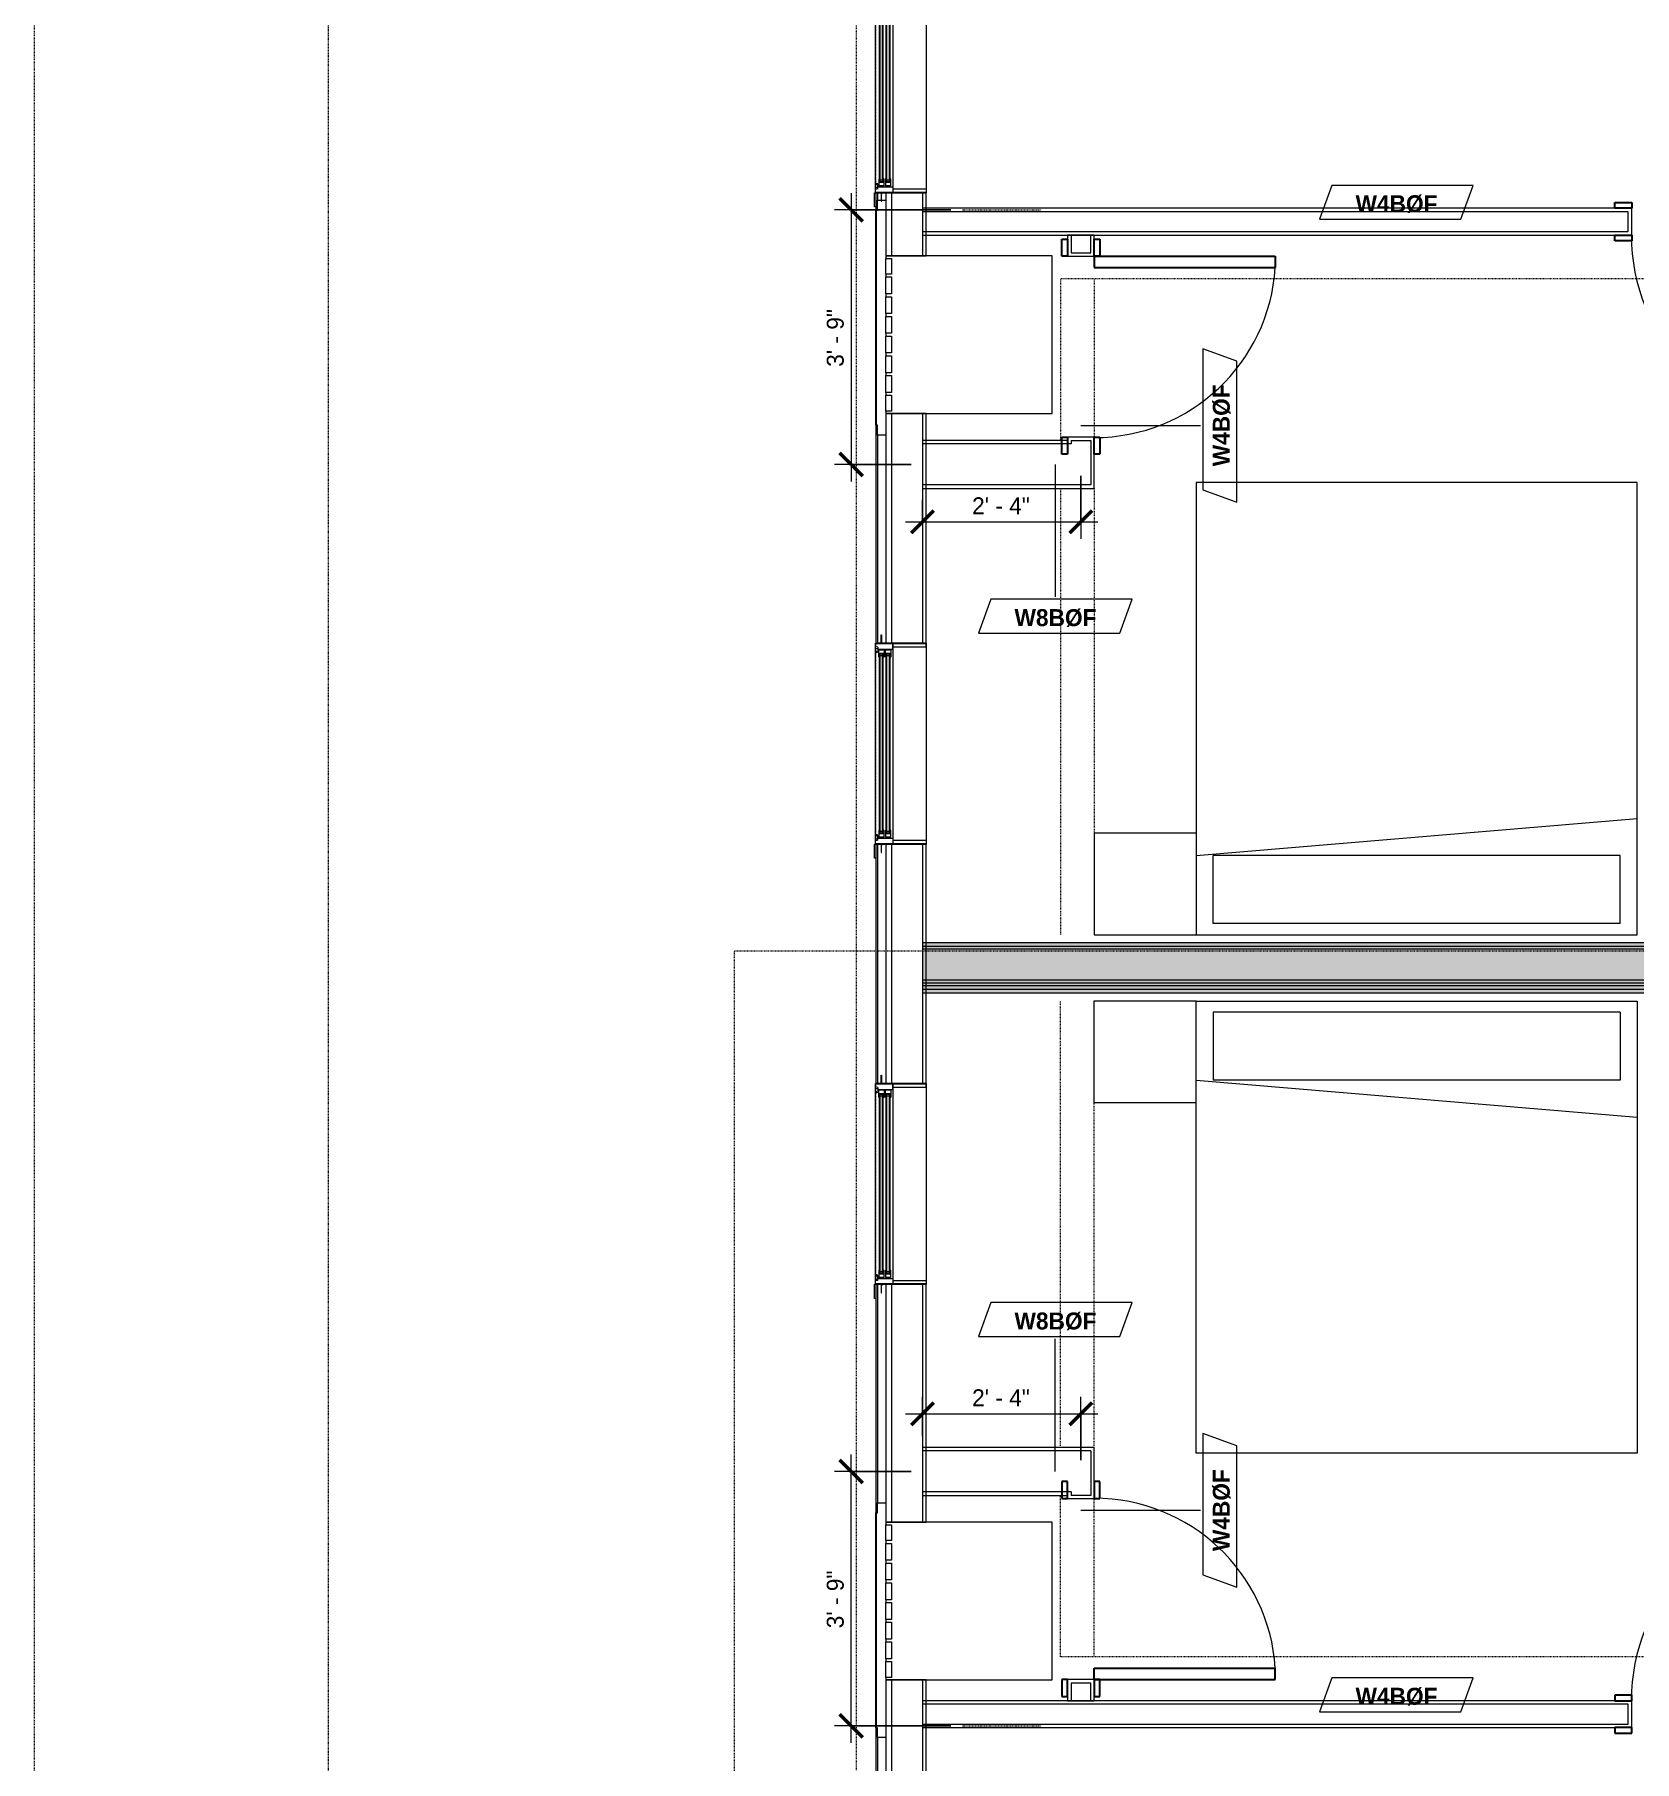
# Model space of a CAD drawing. Header units: inches. Extents: x -4010 to -1814, y 9846 to 12241.
# Drawn here: x -4009.5 to -3726.6, y 10697.8 to 11003.3 of the extents above; entities that cross this region are included whole.
import ezdxf

# ---------------------------------------------------------------- set-up
doc = ezdxf.new("R2010")
doc.units = ezdxf.units.IN
doc.header["$MEASUREMENT"] = 0
for name, pattern in [('Aligning Line 1_8_', [0.25, 0.125, -0.125]), ('Aligning Line 1_8__2_', [0.25, 0.125, -0.125]), ('Dash', [0.25, 0.125, -0.125]), ('Dash 3_32_', [0.1875, 0.09375, -0.09375]), ('Dash_2_', [0.25, 0.125, -0.125])]:
    doc.linetypes.add(name, pattern=pattern)
for name, color, linetype, lineweight in [('0-1', 7, 'Continuous', 5), ('0-2', 7, 'Continuous', 9), ('A-ANNO-DIMS', 211, 'Continuous', 9), ('A-ANNO-DIMS-32', 211, 'Continuous', 9), ('A-DETL-1', 90, 'Dash 3_32_', 18), ('A-DETL-GENF-HDLN-1', 7, 'Dash', 9), ('A-DETL-GENF-HDLN-2', 1, 'Continuous', 18), ('A-DOOR-3', 31, 'Continuous', 9), ('A-DOOR-4', 31, 'Continuous', 30), ('A-DOOR-FRAM-3', 31, 'Continuous', 30), ('A-GENM-1', 7, 'Continuous', 9), ('A-GLAZ', 151, 'Continuous', 18), ('A-GLAZ-1', 10, 'Continuous', 30), ('A-GLAZ-2', 7, 'Continuous', 9), ('A-WALL', 113, 'Continuous', 18), ('A-WALL-1', 7, 'Continuous', 9), ('A-WALL-2', 250, 'Continuous', 18), ('A-WALL-3', 113, 'Continuous', 9), ('A-WALL-IDEN', 211, 'Continuous', 9), ('G-ANNO-SYMB', 111, 'Aligning Line 1_8_', 9), ('G-ANNO-SYMB-2', 147, 'Aligning Line 1_8__2_', 9), ('G-ANNO-SYMB-4', 111, 'Dash_2_', 9), ('I-FURN', 30, 'Continuous', 9), ('I-FURN-HDLN', 30, 'Dash', 9), ('I-WALL-1', 21, 'Continuous', 18), ('I-WALL-2', 241, 'Continuous', 5), ('I-WALL-3', 7, 'Continuous', 9), ('I-WALL-4', 2, 'Continuous', 9)]:
    doc.layers.add(name, color=color, linetype=linetype, lineweight=lineweight)
doc.styles.add('Century Gothic', font='ufonts.com_century-gothic.ttf', dxfattribs={"height": 3})
doc.styles.add('Century Gothic_B_1', font='GOTHICB.TTF', dxfattribs={"height": 3})
doc.dimstyles.new('OD_1__HACK_2_1', dxfattribs={"dimscale": 12, "dimtxt": 3.132505, "dimasz": 0.333333, "dimexe": 0.25, "dimexo": 0.166667, "dimgap": 0.041667, "dimtad": 1, "dimdec": 4, "dimrnd": 0.0625, "dimzin": 3, "dimdsep": 46, "dimlunit": 4, "dimtxsty": 'Century Gothic', "dimblk1": 'OBLIQUE', "dimblk2": 'OBLIQUE', "dimsah": 1, "dimcen": 0.09, "dimdle": 0.25, "dimazin": 0, "dimtfac": 1, "dimtdec": 4, "dimtix": 1, "dimtmove": 0, "dimatfit": 3, "dimfxl": 1, "dimtvp": 1, "dimtfill": 1, "dimfrac": 2, "dimtolj": 1, "dimtzin": 0, "dimarcsym": 2})

# ---------------------------------------------------------------- blocks, each defined once
blk = doc.blocks.new('Perforated Panel at Magic-Pak - hvac panel - 3rd floor-2505075-UNIT PLANS - 2ND _ 3RD FLOOR')
at = {"layer": 'A-GLAZ-2'}
for p, q in [((-19.01, 4.44), (19.01, 4.44)), ((-19.01, 4.37), (-19.01, 4.44)), ((19.01, 4.37), (-19.01, 4.37)), ((19.01, 4.44), (19.01, 4.37))]:
    blk.add_line(p, q, dxfattribs=at)
blk = doc.blocks.new('Window-Double_Hung-Marvin-Essential - ESDH3066 - 2nd Floor-3033827-UNIT PLANS - 2ND _ 3RD FLOOR')
at = {"layer": 'A-DETL-GENF-HDLN-1'}
blk.add_line((16.1, -4.47), (-16.5, -4.47), dxfattribs=at)
at = {"layer": 'A-DETL-GENF-HDLN-2'}
for p, q in [((-17.13, 4.44), (-17.75, 4.44)), ((-17.13, -1.41), (-17.13, 4.44)), ((17.12, 4.44), (17.75, 4.44)), ((17.12, 4.44), (17.12, -1.41)), ((-16.72, -1.44), (-17.75, -1.44)), ((-17.75, -4.53), (-17.75, -1.44)), ((-16.72, -4.02), (-16.72, -1.44)), ((-16.56, -1.78), (-15.34, -1.78)), ((-16.56, -1.78), (-16.56, -2.72)), ((-15.34, -2.72), (-16.56, -2.72)), ((-16.56, -3), (-15.34, -3)), ((-16.56, -3), (-16.56, -3.94)), ((-15.28, -1.9), (-15.94, -1.9)), ((-15.94, -1.9), (-15.94, -2.62)), ((-15.94, -2.62), (-15.28, -2.62)), ((-15.84, -1.91), (-15.84, -2.6)), ((-15.54, -2.04), (-15.54, -2.48)), ((-15.34, -1.78), (-15.28, -1.84)), ((-15.34, -2.72), (-15.28, -2.66)), ((-15.34, -3), (-15.28, -3.06)), ((-15.28, -1.84), (-15.28, -1.9)), ((-15.28, -2.62), (-15.28, -2.66)), ((15.34, -1.78), (15.28, -1.84)), ((15.28, -1.84), (15.28, -1.9)), ((15.28, -1.9), (15.94, -1.9)), ((15.28, -2.62), (15.28, -2.66)), ((15.94, -2.62), (15.28, -2.62)), ((15.34, -2.72), (15.28, -2.66)), ((15.34, -3), (15.28, -3.06)), ((16.56, -1.78), (15.34, -1.78)), ((15.34, -2.72), (16.56, -2.72)), ((16.56, -3), (15.34, -3)), ((15.54, -2.04), (15.54, -2.48)), ((15.84, -1.91), (15.84, -2.6)), ((15.94, -1.9), (15.94, -2.62)), ((16.56, -1.78), (16.56, -2.72)), ((16.56, -3), (16.56, -3.94)), ((16.72, -4.02), (16.72, -1.44)), ((16.72, -1.44), (17.75, -1.44)), ((17.75, -4.53), (17.75, -1.44)), ((-19.25, -3.48), (-19.25, -3.44)), ((-19.25, -3.44), (-17.9, -3.44)), ((-17.75, -3.48), (-19.25, -3.48)), ((-17.9, -3.44), (-17.9, -3.33)), ((-17.9, -3.33), (-17.75, -3.33)), ((-17.75, -4.53), (-17.16, -4.53)), ((-17.08, -4.12), (-17.16, -4.53)), ((-17.08, -4.12), (-16.19, -4.12)), ((-16.85, -4.5), (-16.85, -4.12)), ((-16.3, -4.5), (-16.85, -4.5)), ((-16.38, -4.02), (-16.72, -4.02)), ((-15.34, -3.94), (-16.56, -3.94)), ((-16.38, -4.12), (-16.38, -4.02)), ((-16.18, -4.26), (-16.3, -4.26)), ((-16.3, -4.26), (-16.3, -4.5)), ((-16.19, -4.12), (-16.19, -4.22)), ((-16.19, -4.22), (-16.1, -4.22)), ((-16.18, -4.47), (-16.18, -4.26)), ((-16.18, -4.47), (-16.1, -4.47)), ((-16.1, -4.22), (-16.1, -4.47)), ((-15.28, -3.12), (-15.94, -3.12)), ((-15.94, -3.12), (-15.94, -3.84)), ((-15.94, -3.84), (-15.28, -3.84)), ((-15.84, -3.13), (-15.84, -3.82)), ((-15.54, -3.26), (-15.54, -3.7)), ((-15.34, -3.94), (-15.28, -3.88)), ((-15.28, -3.06), (-15.28, -3.12)), ((-15.28, -3.84), (-15.28, -3.88)), ((15.28, -3.06), (15.28, -3.12)), ((15.28, -3.12), (15.94, -3.12)), ((15.28, -3.84), (15.28, -3.88)), ((15.94, -3.84), (15.28, -3.84)), ((15.34, -3.94), (15.28, -3.88)), ((15.34, -3.94), (16.56, -3.94)), ((15.54, -3.26), (15.54, -3.7)), ((15.84, -3.13), (15.84, -3.82)), ((15.94, -3.12), (15.94, -3.84)), ((16.19, -4.22), (16.1, -4.22)), ((16.1, -4.22), (16.1, -4.47)), ((16.18, -4.47), (16.1, -4.47)), ((16.18, -4.47), (16.18, -4.26)), ((16.18, -4.26), (16.3, -4.26)), ((17.08, -4.12), (16.19, -4.12)), ((16.19, -4.12), (16.19, -4.22)), ((16.3, -4.26), (16.3, -4.5)), ((16.3, -4.5), (16.85, -4.5)), ((16.38, -4.12), (16.38, -4.02)), ((16.38, -4.02), (16.72, -4.02)), ((16.85, -4.5), (16.85, -4.12)), ((17.08, -4.12), (17.16, -4.53)), ((17.75, -4.53), (17.16, -4.53)), ((17.9, -3.33), (17.75, -3.33)), ((17.75, -3.48), (19.25, -3.48)), ((17.9, -3.44), (17.9, -3.33)), ((19.25, -3.44), (17.9, -3.44)), ((19.25, -3.48), (19.25, -3.44))]:
    blk.add_line(p, q, dxfattribs=at)
at = {"layer": 'A-GLAZ'}
for p, q in [((15.84, -1.91), (-15.84, -1.91)), ((15.84, -2.04), (-15.84, -2.04)), ((15.84, -2.48), (-15.84, -2.48)), ((15.84, -2.6), (-15.84, -2.6)), ((15.84, -3.13), (-15.84, -3.13)), ((15.84, -3.26), (-15.84, -3.26)), ((15.84, -3.7), (-15.84, -3.7)), ((15.84, -3.82), (-15.84, -3.82))]:
    blk.add_line(p, q, dxfattribs=at)
at = {"layer": 'A-GLAZ-1'}
for p, q in [((-17.75, -1.41), (-17.75, 4.44)), ((17.75, 4.44), (17.75, -1.41)), ((-17.75, -4.53), (-17.75, -1.44)), ((17.75, -1.44), (17.75, -4.53))]:
    blk.add_line(p, q, dxfattribs=at)
at = {"layer": 'A-GLAZ-2'}
for p, q in [((-17.75, 4.44), (17.75, 4.44)), ((-17.75, -1.44), (17.75, -1.44)), ((17.75, -4.53), (-17.75, -4.53)), ((17.75, -4.44), (20.27, -4.44)), ((17.75, -4.69), (17.75, -4.53)), ((20.27, -4.69), (17.75, -4.69)), ((20.27, -4.44), (20.27, -4.69))]:
    blk.add_line(p, q, dxfattribs=at)
blk = doc.blocks.new('V-Series_EWC4_SPVU_RFA_2015 - 2ND AND 3RD FLOOR-2226480-UNIT PLANS - 2ND _ 3RD FLOOR')
at = {"layer": 'A-GENM-1'}
for p, q in [((-3829.54, 11737.59), (-3858.97, 11737.59)), ((-3858.97, 11737.59), (-3858.97, 11737.15)), ((-3858.97, 11734.36), (-3858.97, 11737.15)), ((-3858.97, 11737.15), (-3857.97, 11737.15)), ((-3857.97, 11737.15), (-3857.97, 11734.36)), ((-3829.54, 11709.71), (-3829.54, 11737.59)), ((-3857.97, 11734.36), (-3858.97, 11734.36)), ((-3858.97, 11734.36), (-3858.97, 11733.86)), ((-3858.97, 11730.87), (-3858.97, 11733.86)), ((-3858.97, 11733.86), (-3857.97, 11733.86)), ((-3857.97, 11733.86), (-3857.97, 11730.87)), ((-3857.97, 11730.87), (-3858.97, 11730.87)), ((-3858.97, 11730.87), (-3858.97, 11730.37)), ((-3858.97, 11727.39), (-3858.97, 11730.37)), ((-3858.97, 11730.37), (-3857.97, 11730.37)), ((-3857.97, 11730.37), (-3857.97, 11727.39)), ((-3857.97, 11727.39), (-3858.97, 11727.39)), ((-3858.97, 11727.39), (-3858.97, 11726.89)), ((-3858.97, 11723.9), (-3858.97, 11726.89)), ((-3858.97, 11726.89), (-3857.97, 11726.89)), ((-3857.97, 11726.89), (-3857.97, 11723.9)), ((-3857.97, 11723.9), (-3858.97, 11723.9)), ((-3858.97, 11723.9), (-3858.97, 11723.4)), ((-3858.97, 11720.42), (-3858.97, 11723.4)), ((-3858.97, 11723.4), (-3857.97, 11723.4)), ((-3857.97, 11720.42), (-3858.97, 11720.42)), ((-3858.97, 11720.42), (-3858.97, 11719.92)), ((-3857.97, 11723.4), (-3857.97, 11720.42)), ((-3858.97, 11716.93), (-3858.97, 11719.92)), ((-3858.97, 11719.92), (-3857.97, 11719.92)), ((-3857.97, 11719.92), (-3857.97, 11716.93)), ((-3857.97, 11716.93), (-3858.97, 11716.93)), ((-3858.97, 11716.93), (-3858.97, 11716.43)), ((-3858.97, 11713.45), (-3858.97, 11716.43)), ((-3858.97, 11716.43), (-3857.97, 11716.43)), ((-3857.97, 11716.43), (-3857.97, 11713.45)), ((-3857.97, 11713.45), (-3858.97, 11713.45)), ((-3858.97, 11713.45), (-3858.97, 11712.95)), ((-3858.97, 11710.15), (-3858.97, 11712.95)), ((-3858.97, 11712.95), (-3857.97, 11712.95)), ((-3857.97, 11712.95), (-3857.97, 11710.15)), ((-3857.97, 11710.15), (-3858.97, 11710.15)), ((-3858.97, 11710.15), (-3858.97, 11709.71)), ((-3858.97, 11709.71), (-3829.54, 11709.71))]:
    blk.add_line(p, q, dxfattribs=at)
blk = doc.blocks.new('CTR - 1st Phase - Shell_rvt-1-UNIT PLANS - 2ND _ 3RD FLOOR')
at = {"layer": 'A-WALL-1'}
for p, q in [((-3857.69, 10975.3), (-3857.72, 10975.3)), ((-3851.85, 10964.13), (-3851.85, 10975.3)), ((-3860.72, 10972.78), (-3860.72, 10972.21)), ((-3860.66, 10972.21), (-3860.47, 10972.21)), ((-3860.47, 10972.21), (-3860.47, 10973.96)), ((-3860.47, 10973.96), (-3858.97, 10973.96)), ((-3858.97, 10973.96), (-3858.97, 10964.13)), ((-3858.97, 10964.13), (-3851.85, 10964.13)), ((-3851.85, 10936.25), (-3858.97, 10936.25)), ((-3858.97, 10936.25), (-3858.97, 10932.44)), ((-3851.85, 10895.6), (-3851.85, 10936.25)), ((-3860.72, 10934.19), (-3860.72, 10895.6)), ((-3860.47, 10934.19), (-3860.66, 10934.19)), ((-3860.47, 10932.44), (-3860.47, 10934.19)), ((-3858.97, 10932.44), (-3860.47, 10932.44)), ((-3857.72, 10895.6), (-3857.69, 10895.6)), ((-3857.69, 10860.1), (-3857.72, 10860.1)), ((-3851.85, 10817.73), (-3851.85, 10860.1)), ((-3860.72, 10857.58), (-3860.72, 10817.73)), ((-3857.72, 10817.73), (-3857.69, 10817.73)), ((-3860.72, 10779.7), (-3860.72, 10741.81)), ((-3857.69, 10782.23), (-3857.72, 10782.23)), ((-3851.85, 10740.13), (-3851.85, 10782.23)), ((-3860.47, 10741.81), (-3860.47, 10743.56)), ((-3860.47, 10743.56), (-3858.97, 10743.56)), ((-3858.97, 10743.56), (-3858.97, 10740.13)), ((-3860.66, 10741.81), (-3860.47, 10741.81)), ((-3858.97, 10740.13), (-3851.85, 10740.13)), ((-3851.85, 10712.25), (-3858.97, 10712.25)), ((-3858.97, 10712.25), (-3858.97, 10702.04)), ((-3851.85, 10662.8), (-3851.85, 10712.25)), ((-3860.72, 10703.79), (-3860.72, 10665.32)), ((-3860.47, 10703.79), (-3860.66, 10703.79)), ((-3860.47, 10702.04), (-3860.47, 10703.79)), ((-3858.97, 10702.04), (-3860.47, 10702.04))]:
    blk.add_line(p, q, dxfattribs=at)
at = {"layer": 'A-WALL-2'}
for p, q in [((-3860.47, 10975.3), (-3860.47, 10973.96)), ((-3858.97, 10975.3), (-3858.97, 10973.96)), ((-3857.97, 10975.3), (-3857.97, 10964.13)), ((-3852.47, 10975.3), (-3852.47, 10964.13)), ((-3857.97, 10936.25), (-3857.97, 10895.6)), ((-3852.47, 10936.25), (-3852.47, 10895.6)), ((-3860.47, 10932.44), (-3860.47, 10895.6)), ((-3858.97, 10932.44), (-3858.97, 10895.6)), ((-3860.47, 10860.1), (-3860.47, 10817.73)), ((-3858.97, 10860.1), (-3858.97, 10817.73)), ((-3857.97, 10860.1), (-3857.97, 10817.73)), ((-3852.47, 10860.1), (-3852.47, 10817.73)), ((-3860.47, 10782.23), (-3860.47, 10743.56)), ((-3858.97, 10782.23), (-3858.97, 10743.56)), ((-3857.97, 10782.23), (-3857.97, 10740.13)), ((-3852.47, 10782.23), (-3852.47, 10740.13)), ((-3857.97, 10712.25), (-3857.97, 10662.8)), ((-3852.47, 10712.25), (-3852.47, 10662.8)), ((-3860.47, 10702.04), (-3860.47, 10662.8)), ((-3858.97, 10702.04), (-3858.97, 10662.8))]:
    blk.add_line(p, q, dxfattribs=at)
at = {"layer": '0-2'}
for name, p, rotation in [('Window-Double_Hung-Marvin-Essential - ESDH3066 - 2nd Floor-3033827-UNIT PLANS - 2ND _ 3RD FLOOR', (-3856.29, 10993.05), 269.9999999999999), ('Perforated Panel at Magic-Pak - hvac panel - 3rd floor-2505075-UNIT PLANS - 2ND _ 3RD FLOOR', (-3856.29, 10953.2), 89.99999999999991), ('Window-Double_Hung-Marvin-Essential - ESDH3066 - 2nd Floor-3033827-UNIT PLANS - 2ND _ 3RD FLOOR', (-3856.29, 10877.85), 269.9999999999999), ('Window-Double_Hung-Marvin-Essential - ESDH3066 - 2nd Floor-3033827-UNIT PLANS - 2ND _ 3RD FLOOR', (-3856.29, 10799.98), 269.9999999999999), ('Perforated Panel at Magic-Pak - hvac panel - 3rd floor-2505075-UNIT PLANS - 2ND _ 3RD FLOOR', (-3856.29, 10722.8), 89.99999999999991)]:
    blk.add_blockref(name, p, dxfattribs=dict(at, rotation=rotation))
for p in [(0, -773.46), (0, -997.46)]:
    blk.add_blockref('V-Series_EWC4_SPVU_RFA_2015 - 2ND AND 3RD FLOOR-2226480-UNIT PLANS - 2ND _ 3RD FLOOR', p, dxfattribs=at)
blk = doc.blocks.new('CTR - 1st Phase - Common Walls_rvt-1-UNIT PLANS - 2ND _ 3RD FLOOR')
at = {"layer": 'I-WALL-1'}
blk.add_hatch(color=256, dxfattribs=at).paths.add_polyline_path([(-3487.3, 10833.75), (-3487.3, 10834.38), (-3852.47, 10834.38), (-3852.47, 10833.75), (-3489.32, 10833.75)], flags=0)
at = {"layer": 'I-WALL-2'}
for points in [[(-3489.45, 10842), (-3487.3, 10842), (-3487.3, 10842.63), (-3852.47, 10842.63), (-3852.47, 10842), (-3494.85, 10842)], [(-3486.67, 10841.5), (-3486.67, 10842), (-3852.47, 10842), (-3852.47, 10841.5), (-3487.3, 10841.5)], [(-3487.3, 10836), (-3486.67, 10836), (-3486.67, 10841.5), (-3852.47, 10841.5), (-3852.47, 10836), (-3494.85, 10836)], [(-3487.3, 10835.5), (-3486.67, 10835.5), (-3486.67, 10836), (-3852.47, 10836), (-3852.47, 10835.5), (-3494.85, 10835.5)], [(-3486.67, 10835), (-3486.67, 10835.5), (-3852.47, 10835.5), (-3852.47, 10835), (-3487.3, 10835)], [(-3486.67, 10834.38), (-3486.67, 10835), (-3852.47, 10835), (-3852.47, 10834.38), (-3487.3, 10834.38)]]:
    blk.add_hatch(color=256, dxfattribs=at).paths.add_polyline_path(points, flags=0)
at = {"layer": 'A-WALL-2'}
for p, q in [((-3487.3, 10842), (-3852.47, 10842)), ((-3487.3, 10841.5), (-3852.47, 10841.5)), ((-3487.3, 10836), (-3852.47, 10836)), ((-3487.3, 10835.5), (-3852.47, 10835.5)), ((-3487.3, 10835), (-3852.47, 10835)), ((-3487.3, 10834.38), (-3852.47, 10834.38))]:
    blk.add_line(p, q, dxfattribs=at)
at = {"layer": 'I-WALL-3'}
for p, q in [((-3527.82, 10842.63), (-3852.47, 10842.63)), ((-3852.47, 10842.63), (-3852.47, 10833.75)), ((-3852.47, 10833.75), (-3527.82, 10833.75))]:
    blk.add_line(p, q, dxfattribs=at)
blk = doc.blocks.new('CTR - 1st Phase - Structure_rvt-1-UNIT PLANS - 2ND _ 3RD FLOOR')
at = {"layer": 'G-ANNO-SYMB-2'}
blk.add_line((-3864.19, 9867.01), (-3864.19, 12122.03), dxfattribs=at)
blk = doc.blocks.new('SWING - SINGLE - FLUSH - 2-10 x 6-8 - PRIVACY-3199407-UNIT PLANS - 2ND _ 3RD FLOOR')
at = {"layer": 'A-DOOR-3'}
blk.add_arc((17, 2.37), 34.07, 93.3657, 180, dxfattribs=at)
at = {"layer": 'A-DOOR-4'}
for p, q in [((15, 2.37), (15, 36.38)), ((17, 36.38), (15, 36.38)), ((17, 2.37), (17, 36.38)), ((17, 2.37), (15, 2.37))]:
    blk.add_line(p, q, dxfattribs=at)
at = {"layer": 'A-DOOR-FRAM-3'}
for p, q in [((-17, 3.37), (-20, 3.37)), ((-20, 3.37), (-20, 2.37)), ((-17, 2.37), (-17, 3.37)), ((20, 3.37), (17, 3.37)), ((17, 3.37), (17, 2.37)), ((20, 2.37), (20, 3.37)), ((-20, 2.37), (-17, 2.37)), ((17, 2.37), (20, 2.37)), ((-17, -2.38), (-20, -2.38)), ((-20, -2.38), (-20, -3.38)), ((-17, -3.38), (-17, -2.38)), ((20, -2.38), (17, -2.38)), ((17, -2.38), (17, -3.38)), ((20, -3.38), (20, -2.38)), ((-20, -3.38), (-17, -3.38)), ((17, -3.38), (20, -3.38))]:
    blk.add_line(p, q, dxfattribs=at)
blk = doc.blocks.new('Bed-Standard - King 78_ x 80_-3761489-UNIT PLANS - 2ND _ 3RD FLOOR')
at = {"layer": 'I-FURN'}
for p, q in [((-28.31, 41.8), (49.69, 41.8)), ((-28.31, -38.2), (-28.31, 41.8)), ((49.69, 41.8), (49.69, -38.2)), ((49.69, -24.2), (-28.31, -17.63)), ((-25.31, -24.2), (46.69, -24.2)), ((-25.31, -36.2), (-25.31, -24.2)), ((46.69, -36.2), (46.69, -24.2)), ((-25.31, -36.2), (46.69, -36.2)), ((49.69, -38.2), (-28.31, -38.2))]:
    blk.add_line(p, q, dxfattribs=at)
at = {"layer": 'I-FURN-HDLN'}
for p, q in [((-64.31, 77.8), (73.69, 77.8)), ((-64.31, 27.19), (-64.31, 77.8)), ((67.69, 77.8), (67.69, 49.81)), ((73.69, 77.8), (73.69, 49.25)), ((67.69, 40.75), (67.69, -38.2)), ((73.69, 40.75), (73.69, -38.2)), ((-64.31, -9.81), (-64.31, 24.19)), ((-64.31, -38.2), (-64.31, -12.81))]:
    blk.add_line(p, q, dxfattribs=at)
blk = doc.blocks.new('SWING - SINGLE - FLUSH - 2-10 x 6-8 - PRIVACY-3199405-UNIT PLANS - 2ND _ 3RD FLOOR')
at = {"layer": 'A-DOOR-3'}
blk.add_arc((17, -2.37), 34.07, 180, 266.6343, dxfattribs=at)
at = {"layer": 'A-DOOR-4'}
for p, q in [((15, -2.37), (15, -36.38)), ((17, -2.37), (15, -2.37)), ((17, -2.37), (17, -36.38)), ((17, -36.38), (15, -36.38))]:
    blk.add_line(p, q, dxfattribs=at)
at = {"layer": 'A-DOOR-FRAM-3'}
for p, q in [((-20, 2.38), (-20, 3.38)), ((-20, 3.38), (-17, 3.38)), ((-17, 3.38), (-17, 2.38)), ((17, 2.38), (17, 3.38)), ((17, 3.38), (20, 3.38)), ((20, 3.38), (20, 2.38)), ((-17, 2.38), (-20, 2.38)), ((20, 2.38), (17, 2.38)), ((-20, -2.37), (-17, -2.37)), ((-20, -3.37), (-20, -2.37)), ((-17, -2.37), (-17, -3.37)), ((17, -2.37), (20, -2.37)), ((17, -3.37), (17, -2.37)), ((20, -2.37), (20, -3.37)), ((-17, -3.37), (-20, -3.37)), ((20, -3.37), (17, -3.37))]:
    blk.add_line(p, q, dxfattribs=at)
blk = doc.blocks.new('Bed-Standard - King 78_ x 80_-V20-UNIT PLANS - 2ND _ 3RD FLOOR')
at = {"layer": 'I-FURN'}
for p, q in [((49.69, 38.2), (-28.31, 38.2)), ((-28.31, 38.2), (-28.31, -41.8)), ((49.69, -41.8), (49.69, 38.2)), ((-25.31, 36.2), (-25.31, 24.2)), ((-25.31, 36.2), (46.69, 36.2)), ((46.69, 36.2), (46.69, 24.2)), ((49.69, 24.2), (-28.31, 17.63)), ((-25.31, 24.2), (46.69, 24.2)), ((-28.31, -41.8), (49.69, -41.8))]:
    blk.add_line(p, q, dxfattribs=at)
at = {"layer": 'I-FURN-HDLN'}
for p, q in [((-64.31, 38.2), (-64.31, 12.81)), ((67.69, -40.75), (67.69, 38.2)), ((73.69, -40.75), (73.69, 38.2)), ((-64.31, 9.81), (-64.31, -24.19)), ((-64.31, -27.19), (-64.31, -77.8)), ((67.69, -77.8), (67.69, -49.81)), ((73.69, -77.8), (73.69, -49.25)), ((-64.31, -77.8), (73.69, -77.8))]:
    blk.add_line(p, q, dxfattribs=at)
blk = doc.blocks.new('Table-Night Stand - 18_ x 18_ x 24_-1372838-UNIT PLANS - 2ND _ 3RD FLOOR')
at = {"layer": 'I-FURN'}
for p, q in [((0.15, 0), (18.15, 0)), ((18.15, 0), (18.15, -18)), ((18.15, -18), (0.15, -18))]:
    blk.add_line(p, q, dxfattribs=at)
blk = doc.blocks.new('Table-Night Stand - 18_ x 18_ x 24_-V27-UNIT PLANS - 2ND _ 3RD FLOOR')
at = {"layer": 'I-FURN'}
for p, q in [((18.15, 18), (0.15, 18)), ((18.15, 0), (18.15, 18)), ((0.15, 0), (18.15, 0))]:
    blk.add_line(p, q, dxfattribs=at)
blk = doc.blocks.new('SWING - SINGLE - FLUSH - 32_ x 80_ - MAGIC PAK DOOR - ACOUSTICAL SEAL-3931467-UNIT PLANS - 2ND _ 3RD FLOOR')
at = {"layer": 'A-DOOR-3'}
blk.add_arc((16, 2.37), 32.07, 93.5759, 180, dxfattribs=at)
at = {"layer": 'A-DOOR-4'}
for p, q in [((14, 2.37), (14, 34.38)), ((16, 34.38), (14, 34.38)), ((16, 2.37), (16, 34.38)), ((16, 2.37), (14, 2.37))]:
    blk.add_line(p, q, dxfattribs=at)
at = {"layer": 'A-DOOR-FRAM-3'}
for p, q in [((-16, 3.37), (-19, 3.37)), ((-19, 3.37), (-19, 2.37)), ((-16, 2.37), (-16, 3.37)), ((19, 3.37), (16, 3.37)), ((16, 3.37), (16, 2.37)), ((19, 2.37), (19, 3.37)), ((-19, 2.37), (-16, 2.37)), ((16, 2.37), (19, 2.37)), ((-16, -2.38), (-19, -2.38)), ((-19, -2.38), (-19, -3.38)), ((-16, -3.38), (-16, -2.38)), ((19, -2.38), (16, -2.38)), ((16, -2.38), (16, -3.38)), ((19, -3.38), (19, -2.38)), ((-19, -3.38), (-16, -3.38)), ((16, -3.38), (19, -3.38))]:
    blk.add_line(p, q, dxfattribs=at)
blk = doc.blocks.new('SWING - SINGLE - FLUSH - 32_ x 80_ - MAGIC PAK DOOR - ACOUSTICAL SEAL-3930378-UNIT PLANS - 2ND _ 3RD FLOOR')
at = {"layer": 'A-DOOR-3'}
blk.add_arc((16, -2.37), 32.07, 180, 266.4241, dxfattribs=at)
at = {"layer": 'A-DOOR-4'}
for p, q in [((14, -2.37), (14, -34.38)), ((16, -2.37), (14, -2.37)), ((16, -2.37), (16, -34.38)), ((16, -34.38), (14, -34.38))]:
    blk.add_line(p, q, dxfattribs=at)
at = {"layer": 'A-DOOR-FRAM-3'}
for p, q in [((-19, 2.38), (-19, 3.38)), ((-19, 3.38), (-16, 3.38)), ((-16, 3.38), (-16, 2.38)), ((16, 2.38), (16, 3.38)), ((16, 3.38), (19, 3.38)), ((19, 3.38), (19, 2.38)), ((-16, 2.38), (-19, 2.38)), ((19, 2.38), (16, 2.38)), ((-19, -2.37), (-16, -2.37)), ((-19, -3.37), (-19, -2.37)), ((-16, -2.37), (-16, -3.37)), ((16, -2.37), (19, -2.37)), ((16, -3.37), (16, -2.37)), ((19, -2.37), (19, -3.37)), ((-16, -3.37), (-19, -3.37)), ((19, -3.37), (16, -3.37))]:
    blk.add_line(p, q, dxfattribs=at)
blk = doc.blocks.new('DIMBLOCK286-UNIT PLANS - 2ND _ 3RD FLOOR')
at = {"layer": 'A-ANNO-DIMS-32'}
for p, q in [((-3865.08, 10701.13), (-3865.08, 10752.13)), ((-3854.47, 10749.13), (-3868.08, 10749.13)), ((-3865.08, 10749.13), (-3854.47, 10749.13)), ((-3847.5, 10704.13), (-3868.08, 10704.13)), ((-3865.08, 10704.13), (-3847.5, 10704.13))]:
    blk.add_line(p, q, dxfattribs=at)
at = {"layer": 'A-ANNO-DIMS-32', "lineweight": 50}
for p, q in [((-3865.08, 10749.13), (-3867.08, 10751.13)), ((-3865.08, 10749.13), (-3863.08, 10747.13)), ((-3865.08, 10704.13), (-3867.08, 10706.13)), ((-3865.08, 10704.13), (-3863.08, 10702.13))]:
    blk.add_line(p, q, dxfattribs=at)
at = {"layer": 'A-ANNO-DIMS-32', "color": 0, "insert": (-3869.42, 10721.38), "char_height": 3, "width": 12.5897, "attachment_point": 1, "rotation": 90, "line_spacing_factor": 0.984502, "style": 'Century Gothic', "bg_fill": 3, "box_fill_scale": 1.25, "bg_fill_color": 256, "bg_fill_true_color": 13158600, "bg_fill_transparency": 0}
blk.add_mtext('3\' - 9"', dxfattribs=at)
blk = doc.blocks.new('_Oblique')
at = {"color": 0, "linetype": 'ByBlock', "lineweight": -2}
blk.add_line((-0.5, -0.5), (0.5, 0.5), dxfattribs=at)
blk = doc.blocks.new('DIMBLOCK287-UNIT PLANS - 2ND _ 3RD FLOOR')
at = {"layer": 'A-ANNO-DIMS-32'}
for p, q in [((-3865.08, 10975.25), (-3865.08, 10924.25)), ((-3847.5, 10972.25), (-3868.08, 10972.25)), ((-3865.08, 10972.25), (-3847.5, 10972.25)), ((-3854.47, 10927.25), (-3868.08, 10927.25)), ((-3865.08, 10927.25), (-3854.47, 10927.25))]:
    blk.add_line(p, q, dxfattribs=at)
at = {"layer": 'A-ANNO-DIMS-32', "lineweight": 50}
for p, q in [((-3865.08, 10972.25), (-3867.08, 10974.25)), ((-3865.08, 10972.25), (-3863.08, 10970.25)), ((-3865.08, 10927.25), (-3867.08, 10929.25)), ((-3865.08, 10927.25), (-3863.08, 10925.25))]:
    blk.add_line(p, q, dxfattribs=at)
at = {"layer": 'A-ANNO-DIMS-32', "color": 0, "insert": (-3869.42, 10944.51), "char_height": 3, "width": 12.5897, "attachment_point": 1, "rotation": 90, "line_spacing_factor": 0.984502, "style": 'Century Gothic', "bg_fill": 3, "box_fill_scale": 1.25, "bg_fill_color": 256, "bg_fill_true_color": 13158600, "bg_fill_transparency": 0}
blk.add_mtext('3\' - 9"', dxfattribs=at)
blk = doc.blocks.new('DIMBLOCK312-UNIT PLANS - 2ND _ 3RD FLOOR')
at = {"layer": 'A-ANNO-DIMS-32'}
for p, q in [((-3852.47, 10755.38), (-3852.47, 10762.3)), ((-3824.47, 10751.13), (-3824.47, 10762.3)), ((-3855.47, 10759.3), (-3821.47, 10759.3)), ((-3852.47, 10759.3), (-3852.47, 10755.38)), ((-3824.47, 10759.3), (-3824.47, 10751.13))]:
    blk.add_line(p, q, dxfattribs=at)
at = {"layer": 'A-ANNO-DIMS-32', "lineweight": 50}
for p, q in [((-3852.47, 10759.3), (-3850.47, 10761.3)), ((-3824.47, 10759.3), (-3822.47, 10761.3)), ((-3852.47, 10759.3), (-3854.47, 10757.3)), ((-3824.47, 10759.3), (-3826.47, 10757.3))]:
    blk.add_line(p, q, dxfattribs=at)
at = {"layer": 'A-ANNO-DIMS-32', "color": 0, "insert": (-3843.72, 10763.65), "char_height": 3, "width": 12.5897, "attachment_point": 1, "line_spacing_factor": 0.984502, "style": 'Century Gothic', "bg_fill": 3, "box_fill_scale": 1.25, "bg_fill_color": 256, "bg_fill_true_color": 13158600, "bg_fill_transparency": 0}
blk.add_mtext('2\' - 4"', dxfattribs=at)
blk = doc.blocks.new('DIMBLOCK313-UNIT PLANS - 2ND _ 3RD FLOOR')
at = {"layer": 'A-ANNO-DIMS-32'}
for p, q in [((-3824.47, 10925.25), (-3824.47, 10914.07)), ((-3824.47, 10917.07), (-3824.47, 10925.25)), ((-3852.47, 10921), (-3852.47, 10914.07)), ((-3852.47, 10917.07), (-3852.47, 10921)), ((-3855.47, 10917.07), (-3821.47, 10917.07))]:
    blk.add_line(p, q, dxfattribs=at)
at = {"layer": 'A-ANNO-DIMS-32', "lineweight": 50}
for p, q in [((-3852.47, 10917.07), (-3854.47, 10915.07)), ((-3852.47, 10917.07), (-3850.47, 10919.07)), ((-3824.47, 10917.07), (-3826.47, 10915.07)), ((-3824.47, 10917.07), (-3822.47, 10919.07))]:
    blk.add_line(p, q, dxfattribs=at)
at = {"layer": 'A-ANNO-DIMS-32', "color": 0, "insert": (-3843.72, 10921.42), "char_height": 3, "width": 12.5897, "attachment_point": 1, "line_spacing_factor": 0.984502, "style": 'Century Gothic', "bg_fill": 3, "box_fill_scale": 1.25, "bg_fill_color": 256, "bg_fill_true_color": 13158600, "bg_fill_transparency": 0}
blk.add_mtext('2\' - 4"', dxfattribs=at)
blk = doc.blocks.new('Wall Tag - Arch Wall-3956453-UNIT PLANS - 2ND _ 3RD FLOOR')
at = {"layer": 'A-WALL-IDEN'}
for p, q in [((-0.3561, 0.0937), (-0.4244, -0.0937)), ((0.4244, 0.0937), (-0.3561, 0.0937)), ((0.3561, -0.0937), (0.4244, 0.0937)), ((-0.4244, -0.0937), (0.3561, -0.0937))]:
    blk.add_line(p, q, dxfattribs=at)

msp = doc.modelspace()

# ---------------------------------------------------------------- linework, layer by layer
at = {"layer": 'A-DETL-1'}
for p, q in [((-3957.5475, 10361.5394), (-3957.5475, 11737.2394)), ((-3845.49786, 10972.2519), (-3831.49786, 10972.2519)), ((-3845.49786, 10704.1269), (-3831.49786, 10704.1269))]:
    msp.add_line(p, q, dxfattribs=at)
at = {"layer": 'A-WALL'}
for p, q in [((-3727.67374, 10971.9394), (-3852.47374, 10971.9394)), ((-3727.67374, 10968.4394), (-3727.67374, 10971.9394)), ((-3852.47374, 10968.4394), (-3727.67374, 10968.4394)), ((-3826.22374, 10967.8144), (-3826.22374, 10964.6894)), ((-3822.72374, 10964.6894), (-3822.72374, 10967.8144)), ((-3826.22374, 10964.6894), (-3822.72374, 10964.6894)), ((-3826.22374, 10930.8769), (-3852.47374, 10930.8769)), ((-3826.22374, 10931.5019), (-3826.22374, 10930.8769)), ((-3822.72374, 10931.5019), (-3822.72374, 10923.6269)), ((-3822.72374, 10923.6269), (-3852.47374, 10923.6269)), ((-3822.72374, 10752.7519), (-3852.47374, 10752.7519)), ((-3822.72374, 10752.7519), (-3822.72374, 10744.8769)), ((-3826.22374, 10745.5019), (-3852.47374, 10745.5019)), ((-3826.22374, 10745.5019), (-3826.22374, 10744.8769)), ((-3826.22374, 10711.6894), (-3826.22374, 10708.5644)), ((-3822.72374, 10711.6894), (-3826.22374, 10711.6894)), ((-3822.72374, 10708.5644), (-3822.72374, 10711.6894)), ((-3727.67374, 10707.9394), (-3852.47374, 10707.9394)), ((-3727.67374, 10704.4394), (-3727.67374, 10707.9394)), ((-3852.47374, 10704.4394), (-3727.67374, 10704.4394))]:
    msp.add_line(p, q, dxfattribs=at)
at = {"layer": 'A-WALL-3'}
for p, q in [((-3727.04874, 10972.5644), (-3852.47374, 10972.5644)), ((-3852.47374, 10972.5644), (-3852.47374, 10967.8144)), ((-3727.04874, 10967.8144), (-3727.04874, 10972.5644)), ((-3852.47374, 10967.8144), (-3727.04874, 10967.8144)), ((-3822.09874, 10967.8144), (-3826.84874, 10967.8144)), ((-3826.84874, 10967.8144), (-3826.84874, 10964.0644)), ((-3822.09874, 10964.0644), (-3822.09874, 10967.8144)), ((-3826.84874, 10964.0644), (-3822.09874, 10964.0644)), ((-3822.09874, 10932.0644), (-3826.84874, 10932.0644)), ((-3826.84874, 10932.0644), (-3826.84874, 10931.5019)), ((-3826.22374, 10931.5019), (-3822.72374, 10931.5019)), ((-3822.09874, 10931.5019), (-3822.09874, 10932.0644)), ((-3826.84874, 10744.8769), (-3826.84874, 10744.3144)), ((-3826.84874, 10744.3144), (-3822.09874, 10744.3144)), ((-3822.72374, 10744.8769), (-3826.22374, 10744.8769)), ((-3822.09874, 10744.3144), (-3822.09874, 10744.8769)), ((-3826.84874, 10712.3144), (-3826.84874, 10708.5644)), ((-3822.09874, 10712.3144), (-3826.84874, 10712.3144)), ((-3822.09874, 10708.5644), (-3822.09874, 10712.3144)), ((-3727.04874, 10708.5644), (-3852.47374, 10708.5644)), ((-3852.47374, 10708.5644), (-3852.47374, 10703.8144)), ((-3826.84874, 10708.5644), (-3822.09874, 10708.5644)), ((-3727.04874, 10703.8144), (-3727.04874, 10708.5644)), ((-3852.47374, 10703.8144), (-3727.04874, 10703.8144))]:
    msp.add_line(p, q, dxfattribs=at)
at = {"layer": 'A-WALL-IDEN'}
for p, q in [((-3824.47374, 10934.13075), (-3803.31689, 10934.13075)), ((-3824.47374, 10742.24805), (-3803.31689, 10742.24805))]:
    msp.add_line(p, q, dxfattribs=at)
at = {"layer": 'G-ANNO-SYMB'}
msp.add_line((-4009.5295, 9846.2766), (-4009.5295, 12240.74859), dxfattribs=at)
at = {"layer": 'G-ANNO-SYMB-4'}
for p, q in [((-3885.76566, 10841.1894), (-3435.32374, 10841.1894)), ((-3885.76566, 10547.1894), (-3885.76566, 10841.1894))]:
    msp.add_line(p, q, dxfattribs=at)
at = {"layer": 'I-WALL-4'}
for p, q in [((-3826.84874, 10931.5019), (-3852.47374, 10931.5019)), ((-3852.47374, 10931.5019), (-3852.47374, 10923.0019)), ((-3822.09874, 10923.0019), (-3822.09874, 10931.5019)), ((-3852.47374, 10923.0019), (-3822.09874, 10923.0019)), ((-3822.09874, 10753.3769), (-3852.47374, 10753.3769)), ((-3852.47374, 10753.3769), (-3852.47374, 10744.8769)), ((-3822.09874, 10744.8769), (-3822.09874, 10753.3769)), ((-3852.47374, 10744.8769), (-3826.84874, 10744.8769))]:
    msp.add_line(p, q, dxfattribs=at)

# ---------------------------------------------------------------- block references
at = {"layer": '0-1'}
for name in ['CTR - 1st Phase - Common Walls_rvt-1-UNIT PLANS - 2ND _ 3RD FLOOR', 'CTR - 1st Phase - Shell_rvt-1-UNIT PLANS - 2ND _ 3RD FLOOR', 'CTR - 1st Phase - Structure_rvt-1-UNIT PLANS - 2ND _ 3RD FLOOR']:
    msp.add_blockref(name, (0, 0), dxfattribs=at)
at = {"layer": 'A-DOOR-3'}
for name, p in [('SWING - SINGLE - FLUSH - 2-10 x 6-8 - PRIVACY-3199405-UNIT PLANS - 2ND _ 3RD FLOOR', (-3710.04874, 10970.1894)), ('SWING - SINGLE - FLUSH - 2-10 x 6-8 - PRIVACY-3199407-UNIT PLANS - 2ND _ 3RD FLOOR', (-3710.04874, 10706.1894))]:
    msp.add_blockref(name, p, dxfattribs=at)
for name, p, rotation in [('SWING - SINGLE - FLUSH - 32_ x 80_ - MAGIC PAK DOOR - ACOUSTICAL SEAL-3930378-UNIT PLANS - 2ND _ 3RD FLOOR', (-3824.47374, 10948.0644), 90.00000000000928), ('SWING - SINGLE - FLUSH - 32_ x 80_ - MAGIC PAK DOOR - ACOUSTICAL SEAL-3931467-UNIT PLANS - 2ND _ 3RD FLOOR', (-3824.47374, 10728.3144), 269.9999999999899)]:
    msp.add_blockref(name, p, dxfattribs=dict(at, rotation=rotation))
at = {"layer": 'A-WALL-IDEN', "xscale": 31.99999999999999, "yscale": 31.99999999999999, "zscale": 31.99999999999999}
for p in [(-3768.6794, 10973.60741), (-3828.99755, 10900.39297), (-3828.99755, 10775.98582), (-3768.6794, 10709.60741)]:
    msp.add_blockref('Wall Tag - Arch Wall-3956453-UNIT PLANS - 2ND _ 3RD FLOOR', p, dxfattribs=at)
at = {"layer": 'A-WALL-IDEN', "xscale": 31.99999999999999, "yscale": 31.99999999999999, "zscale": 31.99999999999999, "rotation": 89.99999999999991}
for p in [(-3799.89888, 10934.13075), (-3799.89888, 10742.24805)]:
    msp.add_blockref('Wall Tag - Arch Wall-3956453-UNIT PLANS - 2ND _ 3RD FLOOR', p, dxfattribs=at)
at = {"layer": 'I-FURN', "rotation": 180}
for name, p in [('Bed-Standard - King 78_ x 80_-V20-UNIT PLANS - 2ND _ 3RD FLOOR', (-3754.41021, 10882.24966)), ('Table-Night Stand - 18_ x 18_ x 24_-V27-UNIT PLANS - 2ND _ 3RD FLOOR', (-3803.95174, 10862.04474)), ('Bed-Standard - King 78_ x 80_-3761489-UNIT PLANS - 2ND _ 3RD FLOOR', (-3754.41021, 10794.12914)), ('Table-Night Stand - 18_ x 18_ x 24_-1372838-UNIT PLANS - 2ND _ 3RD FLOOR', (-3803.95174, 10814.33405))]:
    msp.add_blockref(name, p, dxfattribs=at)

# ---------------------------------------------------------------- texts
at = {"layer": 'A-WALL-IDEN', "char_height": 3, "width": 17.372, "attachment_point": 1, "style": 'Century Gothic_B_1'}
for s, insert in [('W4BØF', (-3775.89532, 10974.85495)), ('W8BØF', (-3836.21347, 10901.6405)), ('W8BØF', (-3836.21347, 10777.23336)), ('W4BØF', (-3775.89532, 10710.85495))]:
    msp.add_mtext(s, dxfattribs=dict(at, insert=insert))
at = {"layer": 'A-WALL-IDEN', "char_height": 3, "width": 17.372, "attachment_point": 1, "rotation": 90, "style": 'Century Gothic_B_1'}
for insert in [(-3801.14641, 10926.91483), (-3801.14641, 10735.03213)]:
    msp.add_mtext('W4BØF', dxfattribs=dict(at, insert=insert))

# ---------------------------------------------------------------- next in the draw order: dimensions: what is measured, and where the dimension line sits
at = {"layer": 'A-ANNO-DIMS'}
for base, p1, p2, picture, middle in [((-3865.07762, 10927.2519), (-3845.49786, 10972.2519), (-3852.47374, 10927.2519), 'DIMBLOCK287-UNIT PLANS - 2ND _ 3RD FLOOR', (-3867.15308, 10949.7519)), ((-3865.07762, 10749.1269), (-3845.49786, 10704.1269), (-3852.47374, 10749.1269), 'DIMBLOCK286-UNIT PLANS - 2ND _ 3RD FLOOR', (-3867.15308, 10726.6269))]:
    dim = msp.add_linear_dim(base=base, p1=p1, p2=p2, angle=90, dimstyle='OD_1__HACK_2_1', override={"dimpost": '<>', "dimfxl": 45.537488}, dxfattribs=at)
    dim.commit()
    dim.dimension.update_dxf_attribs({"geometry": picture, "text_midpoint": middle})

# ---------------------------------------------------------------- next in the draw order: dimensions: what is measured, and where the dimension line sits
dim = msp.add_linear_dim(base=(-3824.47374, 10917.07383), p1=(-3852.47374, 10923.0019), p2=(-3824.47374, 10927.2519), dimstyle='OD_1__HACK_2_1', override={"dimpost": '<>', "dimfxl": 28.320708}, dxfattribs=at)
dim.commit()
dim.dimension.update_dxf_attribs({"geometry": 'DIMBLOCK313-UNIT PLANS - 2ND _ 3RD FLOOR', "text_midpoint": (-3838.47374, 10919.11156)})
dim = msp.add_linear_dim(base=(-3824.47374, 10759.30497), p1=(-3852.47374, 10753.3769), p2=(-3824.47374, 10749.1269), angle=0, dimstyle='OD_1__HACK_2_1', override={"dimpost": '<>', "dimfxl": 28.320708}, dxfattribs=at)
dim.commit()
dim.dimension.update_dxf_attribs({"geometry": 'DIMBLOCK312-UNIT PLANS - 2ND _ 3RD FLOOR', "text_midpoint": (-3838.47374, 10761.3427)})

# ---------------------------------------------------------------- next in the draw order: linework, layer by layer
at = {"layer": 'A-WALL-IDEN'}
for p, q in [((-3828.99755, 10927.2519), (-3828.99755, 10903.81098)), ((-3828.99755, 10749.1269), (-3828.99755, 10772.56781))]:
    msp.add_line(p, q, dxfattribs=at)

doc.saveas('drawing.dxf')
